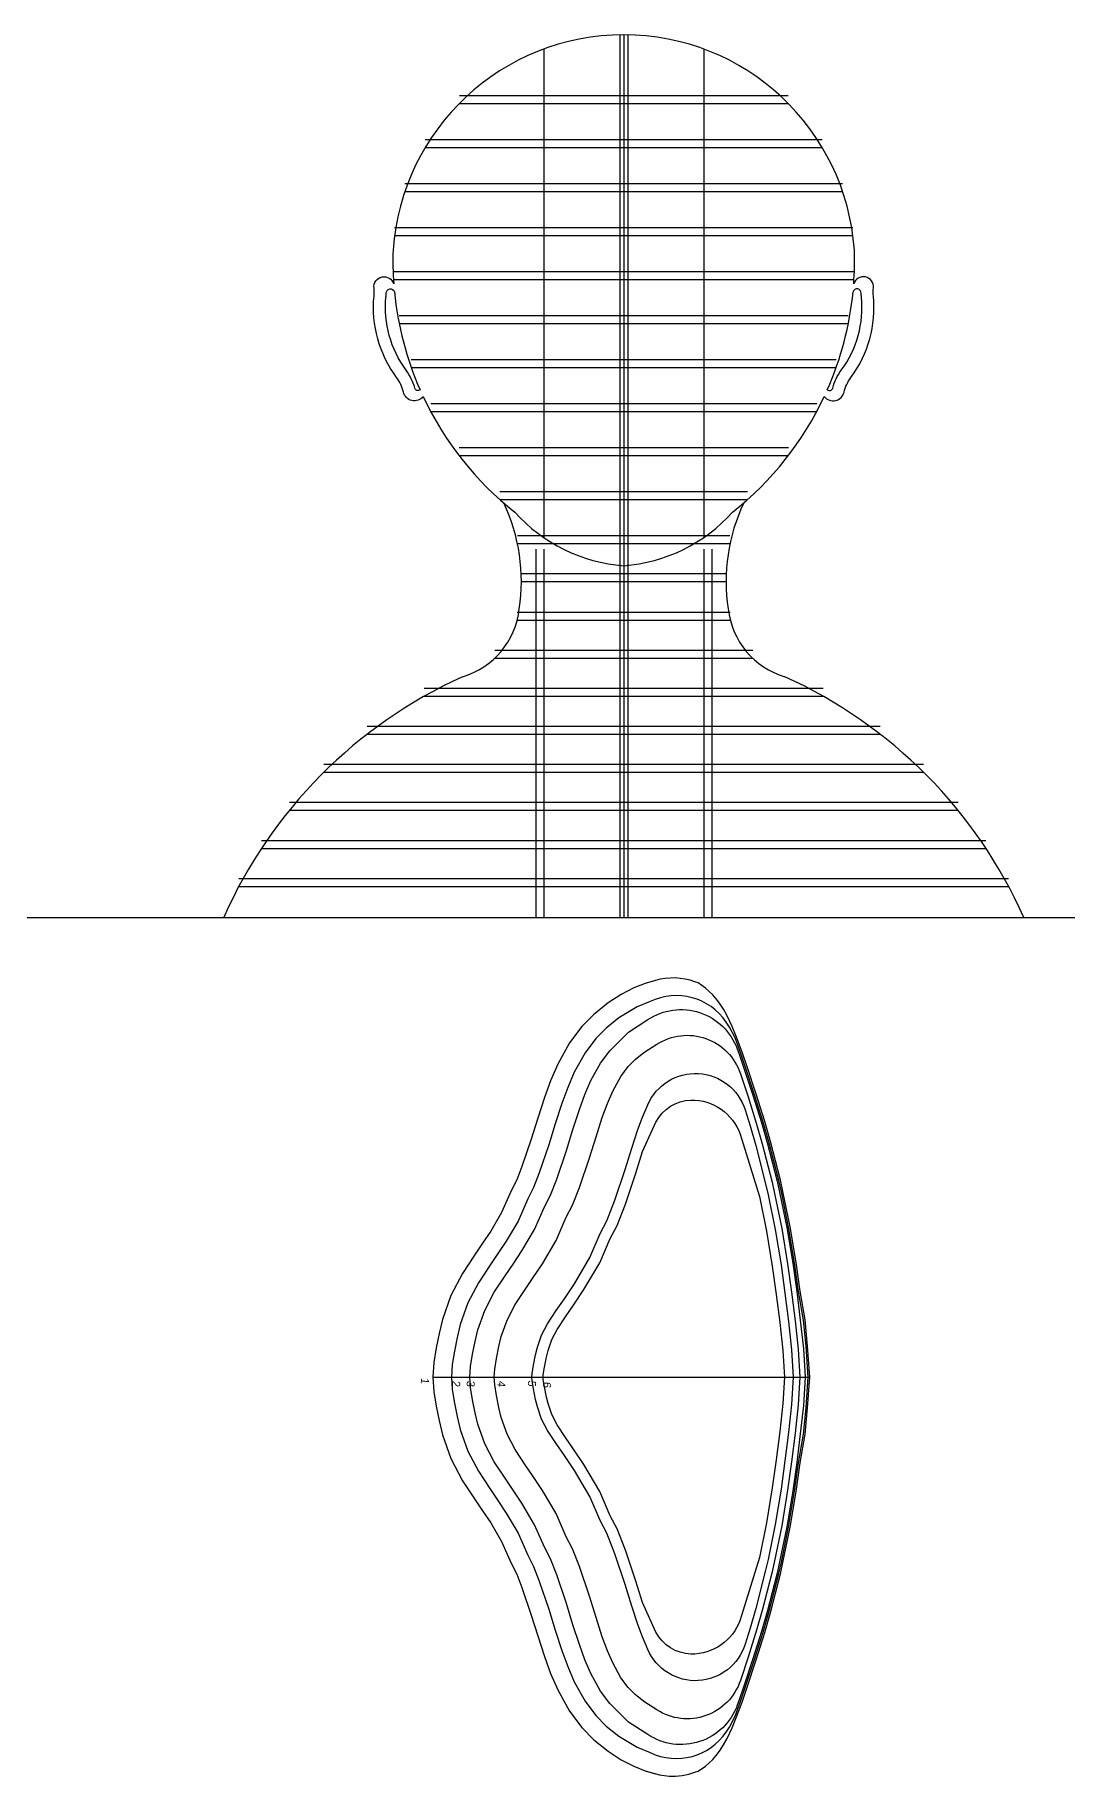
# Model space of a CAD drawing. Extents: x 461 to 4773, y -458 to 1730.
# Drawn here: x 1066 to 1582, y -458 to 413 of the extents above; entities that cross this region are included whole.
import ezdxf

# ---------------------------------------------------------------- set-up
doc = ezdxf.new("R2010")
doc.units = 0
doc.header["$MEASUREMENT"] = 0
doc.layers.get('0').update_dxf_attribs({"linetype": 'CONTINUOUS'})

msp = doc.modelspace()

# ---------------------------------------------------------------- linework, layer by layer
at = {"color": 1, "linetype": 'Continuous'}
for p, q in [((1358.04, 412.63), (1358.04, -28.51)), ((1360.04, 412.63), (1360.04, -28.51)), ((1362.04, 412.63), (1362.04, -28.51)), ((1320.04, 405.49), (1320.04, 161.37)), ((1400.04, 405.49), (1400.04, 161.37)), ((1245.47, 316.34), (1474.61, 316.34)), ((1245.47, 312.34), (1474.61, 312.34)), ((1277.71, 206.34), (1442.36, 206.34)), ((1277.71, 202.34), (1442.36, 202.34)), ((1316.04, 155.55), (1316.04, -28.51)), ((1320.04, 155.55), (1320.04, -28.51)), ((1400.04, 155.55), (1400.04, -28.51)), ((1404.04, 155.55), (1404.04, -28.51)), ((1178.94, 10.04), (1541.14, 10.04)), ((1178.94, 6.04), (1541.14, 6.04)), ((1039.91, -28.51), (2112.82, -28.51))]:
    msp.add_line(p, q, dxfattribs=at)
at = {"color": 3, "linetype": 'Continuous'}
for p, q in [((1277.87, 382.34), (1442.2, 382.34)), ((1277.87, 378.34), (1442.2, 378.34))]:
    msp.add_line(p, q, dxfattribs=at)
at = {"color": 5, "linetype": 'Continuous'}
for p, q in [((1260.82, 360.34), (1459.26, 360.34)), ((1260.82, 356.34), (1459.26, 356.34)), ((1263.53, 228.34), (1456.54, 228.34)), ((1263.53, 224.34), (1456.54, 224.34)), ((1308.87, 143.34), (1411.2, 143.34)), ((1308.87, 139.34), (1411.2, 139.34)), ((1192.88, 29.04), (1527.2, 29.04)), ((1192.88, 25.04), (1527.2, 25.04))]:
    msp.add_line(p, q, dxfattribs=at)
at = {"linetype": 'Continuous'}
for p, q in [((1250.63, 338.34), (1469.44, 338.34)), ((1250.63, 334.34), (1469.44, 334.34)), ((1298.13, 184.34), (1421.95, 184.34)), ((1298.13, 180.34), (1421.95, 180.34)), ((1167.63, -8.96), (1552.45, -8.96)), ((1167.63, -12.96), (1552.45, -12.96)), ((1264.69, -258.22), (1453.11, -258.22))]:
    msp.add_line(p, q, dxfattribs=at)
at = {"color": 2, "linetype": 'Continuous'}
for p, q in [((1244.92, 294.34), (1475.15, 294.34)), ((1244.92, 290.34), (1475.15, 290.34)), ((1306.92, 162.34), (1413.16, 162.34)), ((1306.92, 158.34), (1413.16, 158.34)), ((1260.3, 86.04), (1459.78, 86.04)), ((1260.3, 82.04), (1459.78, 82.04))]:
    msp.add_line(p, q, dxfattribs=at)
at = {"color": 6, "linetype": 'Continuous'}
for p, q in [((1247.76, 272.34), (1472.31, 272.34)), ((1247.76, 268.34), (1472.31, 268.34)), ((1295.52, 105.04), (1424.55, 105.04)), ((1295.52, 101.04), (1424.55, 101.04)), ((1231.76, 67.04), (1488.32, 67.04)), ((1231.76, 63.04), (1488.32, 63.04))]:
    msp.add_line(p, q, dxfattribs=at)
at = {"color": 4, "linetype": 'Continuous'}
for p, q in [((1253.83, 250.34), (1466.25, 250.34)), ((1253.83, 246.34), (1466.25, 246.34)), ((1306.76, 124.04), (1413.32, 124.04)), ((1306.76, 120.04), (1413.32, 120.04)), ((1210.1, 48.04), (1509.98, 48.04)), ((1210.1, 44.04), (1509.98, 44.04))]:
    msp.add_line(p, q, dxfattribs=at)
at = {"color": 5, "linetype": 'Continuous'}
for points in [[(1475.01, 288.18, 0.026377), (1475.35, 305.06, 0.93292), (1244.73, 305.06, 0.026377), (1245.06, 288.18, 0.026377)], [(1259.77, 231.85, -0.625736), (1249.86, 234.09, 0.102109), (1246.45, 241.42, -0.186134), (1235.22, 282.08, 0.050591), (1235.2, 286.11, -0.90233), (1245.06, 288.18)], [(1460.31, 231.85, 0.625736), (1470.22, 234.09, -0.102109), (1473.62, 241.42, 0.186134), (1484.86, 282.08, -0.050591), (1484.87, 286.11, 0.90233), (1475.01, 288.18)], [(1258.26, 235.18, -0.553774), (1255.54, 236.11, 0.095645), (1251.28, 244.99, -0.186134), (1241.19, 281.49, 0.019406), (1241.31, 283.5, -0.85132), (1245.4, 284.22)], [(1245.4, 284.22, 0.079664), (1258.26, 235.18, 0.079664)], [(1461.82, 235.18, 0.553774), (1464.54, 236.11, -0.095645), (1468.8, 244.99, 0.186134), (1478.89, 281.49, -0.019406), (1478.77, 283.5, 0.85132), (1474.67, 284.22)], [(1461.82, 235.18, 0.079664), (1474.67, 284.22, 0.079664)], [(1259.77, 231.85, 0.116665), (1305.57, 174.09, 0.193803), (1360.04, 147.29, 0.193803), (1414.5, 174.09, 0.116665), (1460.31, 231.85)]]:
    msp.add_lwpolyline(points, format="xyb", dxfattribs=at)
at = {"color": 6, "linetype": 'Continuous'}
msp.add_lwpolyline([(1382.7, -457.63, 0.103533), (1395.67, -455.74), (1397.22, -455.17), (1400.99, -452.61), (1404.6, -449.28), (1406.31, -447.28), (1407.87, -445.17), (1409.88, -442.05), (1411.69, -438.81), (1414.25, -433.5), (1416.5, -428.05), (1419.2, -420.66), (1421.75, -413.2), (1426.26, -399.59), (1430.53, -385.91), (1433.4, -375.94), (1438.34, -356.6), (1439.63, -350.94), (1443.22, -333.31), (1446.19, -315.4), (1448.2, -301.13), (1450.69, -286.82), (1451.97, -273.65), (1453.11, -258.22), (1451.97, -242.78), (1450.69, -229.61), (1448.2, -215.3), (1446.19, -201.03), (1443.22, -183.13), (1439.63, -165.5), (1438.34, -159.84), (1433.4, -140.49), (1430.53, -130.53), (1426.26, -116.84), (1421.75, -103.23), (1419.2, -95.77), (1416.5, -88.38), (1414.25, -82.93), (1411.69, -77.62), (1409.88, -74.38), (1407.87, -71.26), (1406.31, -69.15), (1404.6, -67.15), (1400.99, -63.82), (1397.22, -61.26), (1395.67, -60.69, 0.158974), (1375.84, -59.99), (1370.68, -61.47), (1365.1, -63.75), (1358.8, -66.97), (1352.18, -71.22), (1345.13, -76.94), (1339.17, -83.02), (1332.96, -91.16), (1327.06, -101.83), (1323.47, -110.08), (1320.41, -118.51), (1317.04, -128.89), (1313.83, -139.3), (1309.17, -153.03), (1306.58, -159.72), (1303.74, -165.15), (1298.98, -176.05), (1293.53, -185.34), (1289.51, -191.36), (1285.39, -197.34), (1279.41, -206.41), (1273.57, -217.52), (1269.46, -229.37), (1267.73, -236.45), (1266.34, -243.59), (1265.15, -250.88), (1264.68, -258.22), (1265.15, -265.55), (1266.34, -272.84), (1267.73, -279.98), (1269.46, -287.06), (1273.57, -298.92), (1279.41, -310.02), (1285.39, -319.1), (1289.51, -325.07), (1293.53, -331.1), (1298.98, -340.38), (1303.74, -351.28), (1306.58, -356.71), (1309.17, -363.4), (1313.83, -377.14), (1317.04, -387.55), (1320.41, -397.93), (1323.47, -406.36), (1327.06, -414.6), (1332.96, -425.27), (1339.17, -433.41), (1345.13, -439.5), (1352.18, -445.21), (1358.8, -449.46), (1365.1, -452.69), (1370.68, -454.96), (1377.94, -457.05), (1382.7, -457.63)], format="xyb", dxfattribs=at)
msp.add_lwpolyline([(1375.84, -59.99), (1370.68, -61.47), (1365.1, -63.75), (1358.8, -66.97), (1352.18, -71.22), (1345.13, -76.94), (1339.17, -83.02), (1332.96, -91.16), (1327.06, -101.83), (1323.47, -110.08), (1320.41, -118.51), (1317.04, -128.89), (1313.83, -139.3), (1309.17, -153.03), (1306.58, -159.72), (1303.74, -165.15), (1298.98, -176.05), (1293.53, -185.34), (1289.51, -191.36), (1285.39, -197.34), (1279.41, -206.41), (1273.57, -217.52), (1269.46, -229.37), (1267.73, -236.45), (1266.34, -243.59), (1265.15, -250.88), (1264.68, -258.22), (1265.15, -265.55), (1266.34, -272.84), (1267.73, -279.98), (1269.46, -287.06), (1273.57, -298.92), (1279.41, -310.02), (1285.39, -319.1), (1289.51, -325.07), (1293.53, -331.1), (1298.98, -340.38), (1303.74, -351.28), (1306.58, -356.71), (1309.17, -363.4), (1313.83, -377.14), (1317.04, -387.55), (1320.41, -397.93), (1323.47, -406.36), (1327.06, -414.6), (1332.96, -425.27), (1339.17, -433.41), (1345.13, -439.5), (1352.18, -445.21), (1358.8, -449.46), (1365.1, -452.69), (1370.68, -454.96), (1375.84, -456.44)], dxfattribs=at)
at = {"color": 1, "linetype": 'Continuous'}
msp.add_lwpolyline([(1452.31, -258.27), (1451.17, -242.85), (1449.9, -229.72), (1447.41, -215.43), (1445.4, -201.15), (1442.43, -183.27), (1438.85, -165.67), (1437.56, -160.02), (1432.63, -140.7), (1429.76, -130.76), (1425.5, -117.08), (1420.99, -103.49), (1418.45, -96.04), (1415.75, -88.67), (1412.87, -83.26), (1411.26, -80.8, 0.370807), (1373.28, -70.51), (1366.74, -73.22), (1357.58, -78.7), (1351.34, -83.76), (1346.15, -89.06), (1340.69, -96.21), (1335.33, -105.91), (1332.03, -113.49), (1329.12, -121.5), (1325.83, -131.66), (1322.6, -142.13), (1317.83, -156.17), (1314.99, -163.53), (1312.06, -169.14), (1307.2, -180.24), (1301.34, -190.22), (1297.14, -196.53), (1293.03, -202.49), (1287.36, -211.1), (1282.05, -221.19), (1278.31, -231.98), (1276.74, -238.43), (1275.41, -245.21), (1274.32, -251.92), (1273.91, -258.22), (1273.91, -258.22), (1273.91, -258.22), (1274.32, -264.51), (1275.41, -271.22), (1276.74, -278), (1278.31, -284.45), (1282.05, -295.24), (1287.36, -305.33), (1293.03, -313.94), (1297.14, -319.9), (1301.34, -326.21), (1307.2, -336.19), (1312.06, -347.3), (1314.99, -352.9), (1317.83, -360.26), (1322.6, -374.3), (1325.83, -384.77), (1329.12, -394.93), (1332.03, -402.94), (1335.33, -410.53), (1340.69, -420.22), (1346.15, -427.37), (1351.34, -432.67), (1357.58, -437.73), (1366.74, -443.22), (1373.28, -445.92, 0.370807), (1411.26, -435.63), (1412.87, -433.18), (1415.75, -427.76), (1418.45, -420.39), (1420.99, -412.95), (1425.5, -399.35), (1429.76, -385.68), (1432.63, -375.73), (1437.56, -356.41), (1438.85, -350.77), (1442.43, -333.16), (1445.4, -315.28), (1447.41, -301), (1449.9, -286.72), (1451.17, -273.58), (1452.31, -258.16)], format="xyb", dxfattribs=at)
at = {"color": 5, "linetype": 'Continuous'}
msp.add_lwpolyline([(1450.69, -258.22), (1449.89, -272.38), (1448.28, -286.62), (1446.51, -300.91), (1444.51, -315.14), (1441.55, -333), (1437.97, -350.58), (1436.69, -356.2), (1431.76, -375.5), (1428.91, -385.42), (1424.65, -399.07), (1420.14, -412.66), (1417.61, -420.09), (1416.83, -422.21, -0.484951), (1372.06, -436.87), (1362.44, -430.67), (1353.15, -421.31), (1348.45, -415.15), (1343.63, -406.44), (1340.62, -399.52), (1337.86, -391.92), (1334.64, -381.98), (1331.39, -371.45), (1326.52, -357.11), (1323.42, -349.09), (1320.39, -343.3), (1315.45, -331.99), (1309.18, -321.3), (1304.79, -314.71), (1300.69, -308.78), (1295.32, -300.63), (1290.55, -291.56), (1287.18, -281.84), (1285.76, -276.02), (1284.51, -269.59), (1283.51, -263.47), (1283.17, -258.22), (1283.17, -258.22), (1283.17, -258.22), (1283.51, -252.96), (1284.51, -246.84), (1285.76, -240.41), (1287.18, -234.59), (1290.55, -224.88), (1295.32, -215.81), (1300.69, -207.65), (1304.79, -201.72), (1309.18, -195.13), (1315.45, -184.45), (1320.39, -173.13), (1323.42, -167.35), (1326.52, -159.33), (1331.39, -144.98), (1334.64, -134.45), (1337.86, -124.51), (1340.62, -116.91), (1343.63, -109.99), (1348.45, -101.28), (1353.15, -95.12), (1362.44, -85.76), (1372.06, -79.56, -0.484951), (1416.83, -94.23), (1417.61, -96.34), (1420.14, -103.77), (1424.65, -117.36), (1428.91, -131.01), (1431.76, -140.94), (1436.69, -160.23), (1437.97, -165.85), (1441.55, -183.43), (1444.51, -201.29), (1446.51, -215.53), (1448.28, -229.81), (1449.89, -244.05)], format="xyb", close=True, dxfattribs=at)
at = {"color": 4, "linetype": 'Continuous'}
msp.add_lwpolyline([(1448.12, -258.22), (1447.32, -272.16), (1445.73, -286.32), (1443.97, -300.57), (1441.97, -314.75), (1439.02, -332.53), (1435.46, -350.04), (1434.19, -355.59), (1429.28, -374.82), (1426.44, -384.68), (1422.2, -398.29), (1418.36, -409.85, -0.489493), (1376.67, -424.59), (1370.12, -420.39), (1365.75, -416.85), (1362.34, -413.36), (1358.63, -408.5), (1354.52, -401.08), (1351.89, -395.03), (1349.33, -387.98), (1346.2, -378.32), (1342.92, -367.71), (1337.92, -352.97), (1334.48, -344.08), (1331.34, -338.06), (1326.27, -326.47), (1319.46, -314.87), (1314.82, -307.91), (1310.74, -302), (1305.77, -294.45), (1301.71, -286.72), (1298.83, -278.41), (1297.61, -273.42), (1296.45, -267.45), (1295.57, -262.1), (1295.32, -258.22), (1295.32, -258.22), (1295.32, -258.22), (1295.57, -254.33), (1296.45, -248.98), (1297.61, -243.01), (1298.83, -238.02), (1301.71, -229.71), (1305.77, -221.98), (1310.74, -214.43), (1314.82, -208.52), (1319.46, -201.56), (1326.27, -189.96), (1331.34, -178.37), (1334.48, -172.35), (1337.92, -163.46), (1342.92, -148.72), (1346.2, -138.11), (1349.33, -128.45), (1351.89, -121.41), (1354.52, -115.36), (1358.63, -107.93), (1362.34, -103.07), (1365.75, -99.58), (1370.12, -96.04), (1376.67, -91.84, -0.489493), (1418.36, -106.58), (1422.2, -118.15), (1426.44, -131.75), (1429.28, -141.61), (1434.19, -160.84), (1435.46, -166.4), (1439.02, -183.9), (1441.97, -201.68), (1443.97, -215.86), (1445.73, -230.11), (1447.32, -244.27)], format="xyb", close=True, dxfattribs=at)
at = {"color": 6, "linetype": 'Continuous'}
msp.add_lwpolyline([(1444.77, -258.22), (1443.99, -271.88), (1442.41, -285.93), (1440.65, -300.13), (1438.67, -314.25), (1435.73, -331.93), (1432.19, -349.33), (1430.94, -354.81), (1426.06, -373.95), (1423.24, -383.72), (1420.75, -391.7, -0.695005), (1372.09, -394.33), (1369.36, -388.06), (1367.11, -381.87), (1364.12, -372.66), (1360.81, -361.92), (1355.6, -346.55), (1351.63, -336.31), (1348.3, -329.93), (1343.05, -317.91), (1335.41, -304.89), (1330.38, -297.35), (1326.33, -291.49), (1321.98, -284.88), (1319.01, -279.22), (1316.88, -273.09), (1315.98, -269.39), (1314.96, -264.14), (1314.28, -259.98), (1314.16, -258.22), (1314.16, -258.22), (1314.16, -258.22), (1314.28, -256.45), (1314.96, -252.29), (1315.98, -247.04), (1316.88, -243.34), (1319.01, -237.21), (1321.98, -231.55), (1326.33, -224.94), (1330.38, -219.08), (1335.41, -211.54), (1343.05, -198.52), (1348.3, -186.5), (1351.63, -180.12), (1355.6, -169.88), (1360.81, -154.51), (1364.12, -143.78), (1367.11, -134.56), (1369.36, -128.37), (1372.09, -122.1, -0.695005), (1420.75, -124.73), (1423.24, -132.71), (1426.06, -142.49), (1430.94, -161.62), (1432.19, -167.1), (1435.73, -184.51), (1438.67, -202.18), (1440.65, -216.3), (1442.41, -230.5), (1443.99, -244.55)], format="xyb", close=True, dxfattribs=at)
at = {"color": 2, "linetype": 'Continuous'}
msp.add_lwpolyline([(1440.37, -258.22), (1439.62, -271.51), (1438.05, -285.41), (1436.3, -299.55), (1434.33, -313.58), (1431.41, -331.13), (1427.9, -348.41), (1418.27, -379.54, -0.324792), (1393.61, -396.67, -0.270102), (1376.15, -385.69), (1369.45, -370.97), (1366.13, -360.2), (1360.85, -344.65), (1356.73, -334), (1353.34, -327.51), (1348.03, -315.37), (1340.14, -301.93), (1335.01, -294.22), (1330.97, -288.36), (1326.8, -282.04), (1324.15, -277), (1322.25, -271.51), (1321.44, -268.2), (1320.46, -263.15), (1319.83, -259.35), (1319.76, -258.22), (1319.76, -258.22), (1319.76, -258.22), (1319.83, -257.08), (1320.46, -253.28), (1321.44, -248.23), (1322.25, -244.92), (1324.15, -239.44), (1326.8, -234.39), (1330.97, -228.07), (1335.01, -222.21), (1340.14, -214.5), (1348.03, -201.06), (1353.34, -188.92), (1356.73, -182.43), (1360.85, -171.79), (1366.13, -156.23), (1369.45, -145.46), (1376.15, -130.75, -0.270102), (1393.61, -119.76, -0.324792), (1418.27, -136.89), (1427.9, -168.03), (1431.41, -185.3), (1434.33, -202.85), (1436.3, -216.88), (1438.05, -231.02), (1439.62, -244.92)], format="xyb", close=True, dxfattribs=at)
at = {"color": 5, "linetype": 'Continuous'}
for centre, radius, start, end in [((1218.11, 139.61), 90.76, 351.21395, 25.48711), ((1501.97, 139.61), 90.76, 154.51289, 188.78605), ((1268.04, 130.11), 40, 286.51108, 353.73765), ((1452.03, 130.11), 40, 186.26235, 253.48892), ((1377.63, -125.11), 238.07, 114.36452, 156.05978), ((1342.45, -125.11), 238.07, 23.94022, 65.63548)]:
    msp.add_arc(centre, radius, start, end, dxfattribs=at)

# ---------------------------------------------------------------- texts
at = {"color": 6, "linetype": 'Continuous', "char_height": 4, "width": 30.2842, "attachment_point": 1, "rotation": 264.00199}
for s, insert in [('1', (1262.83, -258.97)), ('5', (1316.33, -260.24))]:
    msp.add_mtext(s, dxfattribs=dict(at, insert=insert))
at = {"color": 1, "linetype": 'Continuous', "insert": (1278.41, -260.41), "char_height": 4, "width": 30.2842, "attachment_point": 1, "rotation": 264.00199}
msp.add_mtext('2', dxfattribs=at)
at = {"color": 5, "linetype": 'Continuous', "insert": (1285.68, -260.38), "char_height": 4, "width": 30.2842, "attachment_point": 1, "rotation": 264.00199}
msp.add_mtext('3', dxfattribs=at)
at = {"color": 4, "linetype": 'Continuous', "insert": (1301.12, -260.45), "char_height": 4, "width": 30.2842, "attachment_point": 1, "rotation": 264.00199}
msp.add_mtext('4', dxfattribs=at)
at = {"color": 2, "linetype": 'Continuous', "insert": (1323.88, -260.92), "char_height": 4, "width": 30.2842, "attachment_point": 1, "rotation": 264.00199}
msp.add_mtext('6', dxfattribs=at)

doc.saveas('drawing.dxf')
